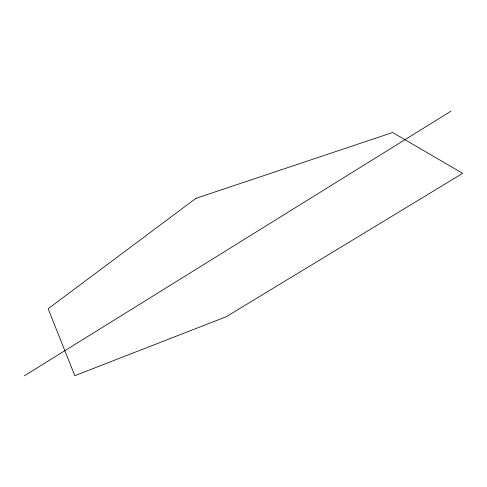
<?xml version="1.0" encoding="UTF-8"?>
<svg xmlns="http://www.w3.org/2000/svg" width="487" height="487" viewBox="0 0 487 487"><rect width="100%" height="100%" fill="white"/><g stroke="black" fill="none" stroke-linecap="round" stroke-linejoin="round"><path stroke-width="0.73" d="M24.35 375.83L450.944 111.17M195.951 198.337L48.134 308.752L74.809 375.678L226.157 316.769L462.65 173.354L392.65 132.519L195.951 198.337"/></g></svg>
